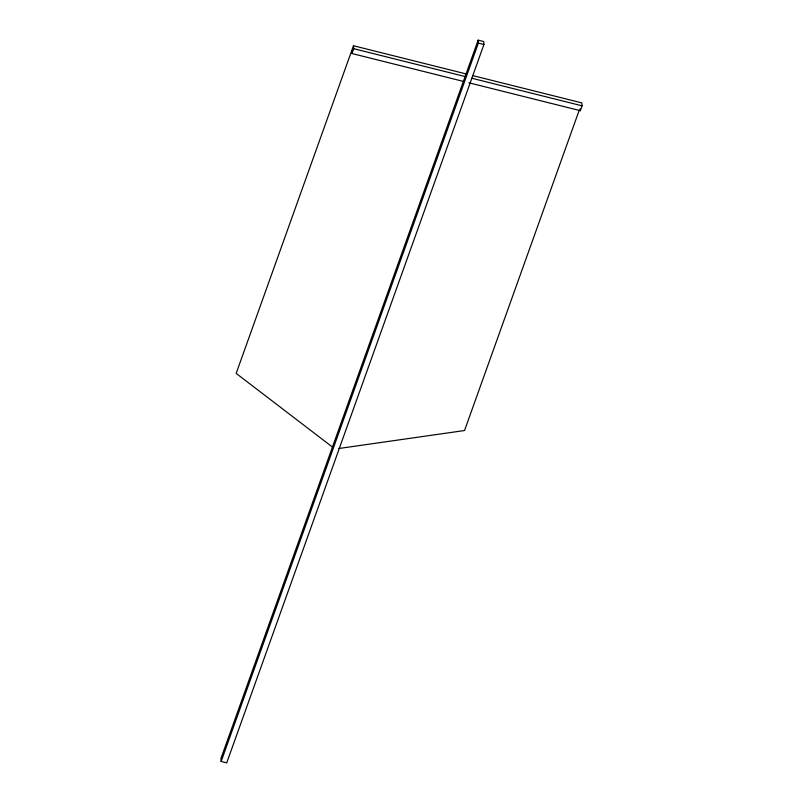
<?xml version="1.0" encoding="UTF-8"?>
<svg xmlns="http://www.w3.org/2000/svg" width="803" height="803" viewBox="0 0 803 803"><rect width="100%" height="100%" fill="white"/><g stroke="black" fill="none" stroke-linecap="round" stroke-linejoin="round"><path stroke-width="1.2" d="M466.453 74.017L353.481 45.741L236.172 373.385L333.084 447.532M463.371 81.404L351.975 53.53L353.711 48.682L353.481 45.741M478.146 40.15L220.925 758.524L221.156 761.455L226.727 762.85L483.938 44.476L483.717 41.545L478.146 40.15L478.367 43.081L221.156 761.455M579.264 110.101L464.535 430.528L338.766 448.516M468.942 82.799L580.338 110.684L582.075 105.825L581.844 102.894L472.525 75.532M478.367 43.081L483.938 44.476M353.711 48.682L465.108 76.556M471.893 78.252L582.075 105.825M580.178 108.726L580.338 110.684M351.744 50.599L351.975 53.53"/></g></svg>
